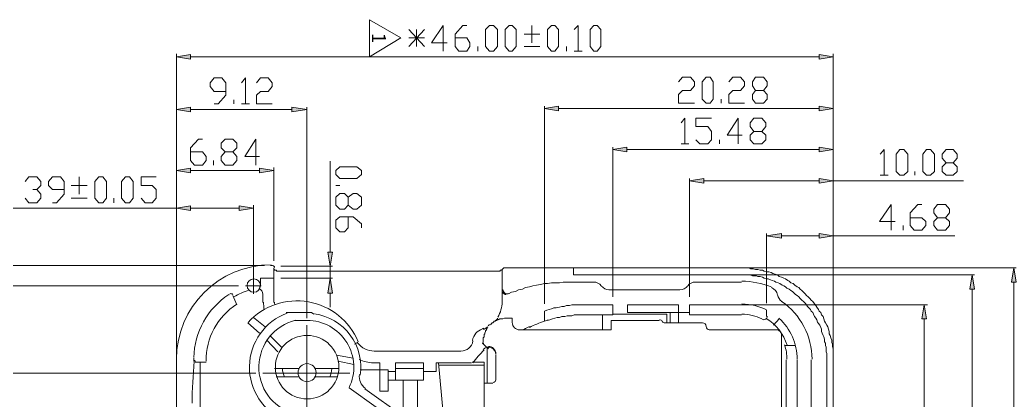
# Model space of a CAD drawing. Header units: millimetres. Extents: x 0 to 210, y 0 to 297.
# Drawn here: x 71.3 to 151.9, y 193.2 to 224 of the extents above; entities that cross this region are included whole.
import ezdxf

# ---------------------------------------------------------------- set-up
doc = ezdxf.new("R2010")
doc.units = ezdxf.units.MM
doc.header["$MEASUREMENT"] = 0
doc.layers.add('_U+56FE_U+5C42 1', color=7, linetype='Continuous')

# ---------------------------------------------------------------- blocks, each defined once
blk = doc.blocks.new('block 2')
at = {"layer": '_U+56FE_U+5C42 1'}
h = blk.add_hatch(color=7, dxfattribs=at)
h.dxf.hatch_style = 2
h.paths.add_polyline_path([(85.09, 221.171), (85.09, 220.79), (83.947, 220.98)])
h = blk.add_hatch(color=7, dxfattribs=at)
h.dxf.hatch_style = 2
h.paths.add_polyline_path([(135.954, 221.171), (135.954, 220.79), (137.097, 220.98)])
h = blk.add_hatch(color=7, dxfattribs=at)
h.dxf.hatch_style = 2
h.paths.add_polyline_path([(85.09, 216.916), (85.09, 216.535), (83.947, 216.726)])
h = blk.add_hatch(color=7, dxfattribs=at)
h.dxf.hatch_style = 2
h.paths.add_polyline_path([(93.282, 216.916), (93.282, 216.535), (94.488, 216.726)])
h = blk.add_hatch(color=7, dxfattribs=at)
h.dxf.hatch_style = 2
h.paths.add_polyline_path([(148.527, 202.184), (148.146, 202.184), (148.336, 203.327)])
h = blk.add_hatch(color=7, dxfattribs=at)
h.dxf.hatch_style = 2
h.paths.add_polyline_path([(151.892, 202.756), (151.511, 202.756), (151.702, 203.899)])
at = {"layer": '_U+56FE_U+5C42 1', "lineweight": 0}
for points in [[(105.854, 222.123), (104.585, 222.123), (105.537, 223.52), (105.537, 221.425)], [(106.49, 222.504), (107.442, 222.504), (107.696, 222.123), (107.696, 221.806), (107.442, 221.425), (106.807, 221.425), (106.49, 221.806), (106.49, 222.821), (107.125, 223.52), (107.442, 223.52)], [(109.283, 221.425), (108.966, 221.806), (108.966, 223.203), (109.283, 223.52), (109.601, 223.52), (109.919, 223.203), (109.919, 221.806), (109.601, 221.425), (109.283, 221.425)], [(110.871, 221.425), (110.554, 221.806), (110.554, 223.203), (110.871, 223.52), (111.125, 223.52), (111.443, 223.203), (111.443, 221.806), (111.125, 221.425), (110.871, 221.425)], [(112.712, 222.123), (112.712, 223.52)], [(114.3, 221.425), (113.983, 221.806), (113.983, 223.203), (114.3, 223.52), (114.554, 223.52), (114.872, 223.203), (114.872, 221.806), (114.554, 221.425), (114.3, 221.425)], [(116.142, 223.203), (116.459, 223.52), (116.459, 221.425)], [(117.729, 221.425), (117.412, 221.806), (117.412, 223.203), (117.729, 223.52), (117.983, 223.52), (118.301, 223.203), (118.301, 221.806), (117.983, 221.425), (117.729, 221.425)], [(104.013, 223.203), (102.743, 221.806)], [(102.743, 223.203), (104.013, 221.806)], [(104.013, 222.504), (102.743, 222.504)], [(103.378, 221.806), (103.378, 223.203)], [(112.078, 222.821), (113.348, 222.821)], [(108.331, 221.425), (108.331, 221.806)], [(112.078, 221.806), (113.348, 221.806)], [(115.507, 221.425), (115.507, 221.806)], [(83.947, 197.041), (83.947, 221.234)], [(85.09, 221.171), (85.09, 220.79), (83.947, 220.98), (85.09, 221.171)], [(85.09, 221.171), (85.09, 220.79), (83.947, 220.98), (85.09, 221.171)], [(135.954, 220.98), (85.09, 220.98)], [(116.142, 221.425), (116.777, 221.425)], [(135.954, 221.171), (135.954, 220.79), (137.097, 220.98), (135.954, 221.171)], [(135.954, 221.171), (135.954, 220.79), (137.097, 220.98), (135.954, 221.171)], [(137.097, 197.041), (137.097, 221.234)], [(86.995, 217.17), (87.313, 217.17), (87.948, 217.869), (87.948, 218.885), (87.63, 219.266), (86.995, 219.266), (86.678, 218.885), (86.678, 218.567), (86.995, 218.186), (87.948, 218.186)], [(89.218, 218.885), (89.535, 219.266), (89.535, 217.17)], [(90.424, 218.885), (90.742, 219.266), (91.377, 219.266), (91.694, 218.885), (91.694, 218.567), (91.377, 218.186), (90.742, 218.186), (90.424, 217.869), (90.424, 217.17), (91.694, 217.17)], [(83.947, 196.406), (83.947, 216.916)], [(85.09, 216.916), (85.09, 216.535), (83.947, 216.726), (85.09, 216.916)], [(85.09, 216.916), (85.09, 216.535), (83.947, 216.726), (85.09, 216.916)], [(88.583, 217.17), (88.583, 217.487)], [(89.218, 217.17), (89.853, 217.17)], [(93.282, 216.916), (93.282, 216.535), (94.488, 216.726), (93.282, 216.916)], [(93.282, 216.916), (93.282, 216.535), (94.488, 216.726), (93.282, 216.916)], [(94.488, 199.835), (94.488, 216.916)], [(85.09, 216.726), (93.282, 216.726)], [(91.059, 204.089), (58.42, 204.089)], [(91.694, 204.089), (91.567, 204.089)], [(91.821, 203.899), (91.821, 201.104)], [(91.885, 203.771), (91.821, 203.771)], [(92.012, 203.708), (91.885, 203.708), (91.885, 203.771)], [(92.393, 203.645), (92.266, 203.645), (92.139, 203.645), (92.075, 203.645), (92.012, 203.708)], [(92.393, 203.645), (109.728, 203.645)], [(110.173, 203.708), (110.109, 203.645), (109.982, 203.645), (109.855, 203.645), (109.728, 203.645)], [(110.3, 203.771), (110.236, 203.708), (110.173, 203.708)], [(110.49, 203.899), (110.427, 203.899), (110.363, 203.835), (110.3, 203.771), (110.3, 203.708)], [(110.3, 203.771), (110.3, 203.771)], [(110.3, 203.708), (110.3, 202.121)], [(110.49, 203.899), (129.731, 203.899)], [(116.078, 203.899), (116.078, 203.327)], [(129.667, 203.327), (116.078, 203.327)], [(129.667, 203.327), (129.858, 203.327), (130.048, 203.327), (130.175, 203.327), (130.366, 203.327), (130.556, 203.263), (130.683, 203.263), (130.874, 203.263), (131.001, 203.2), (131.191, 203.2), (131.382, 203.137), (131.509, 203.073), (131.699, 203.01), (131.826, 203.01), (132.017, 202.946), (132.144, 202.883), (132.334, 202.819), (132.461, 202.756), (132.652, 202.692), (132.779, 202.629), (132.969, 202.502), (133.096, 202.438), (133.223, 202.375), (133.35, 202.248), (133.541, 202.184), (133.668, 202.057), (133.795, 201.994), (133.922, 201.867), (134.049, 201.74), (134.176, 201.676), (134.303, 201.549), (134.43, 201.422), (134.557, 201.295), (134.684, 201.168), (134.811, 201.041), (134.937, 200.914), (135.001, 200.787), (135.128, 200.66), (135.255, 200.533), (135.319, 200.406), (135.446, 200.279), (135.509, 200.152), (135.573, 199.962), (135.7, 199.835), (135.763, 199.708), (135.827, 199.517), (135.89, 199.39), (136.017, 199.263), (136.081, 199.073), (136.144, 198.946), (136.144, 198.755), (136.208, 198.628), (136.271, 198.437), (136.335, 198.311), (136.398, 198.12), (136.398, 197.929), (136.462, 197.803), (136.462, 197.612), (136.525, 197.485), (136.525, 197.295), (136.525, 197.104), (136.589, 196.977), (136.589, 196.787), (136.589, 196.596), (136.589, 196.469)], [(129.667, 203.327), (148.527, 203.327)], [(129.731, 203.899), (129.921, 203.899), (130.112, 203.899), (130.302, 203.899), (130.429, 203.835), (130.62, 203.835), (130.81, 203.771), (131.001, 203.771), (131.191, 203.708), (131.382, 203.708), (131.509, 203.645), (131.699, 203.581), (131.89, 203.581), (132.08, 203.518), (132.207, 203.454), (132.398, 203.391), (132.588, 203.327), (132.715, 203.2), (132.906, 203.137), (133.096, 203.073), (133.223, 203.01), (133.414, 202.883), (133.541, 202.819), (133.668, 202.692), (133.858, 202.629), (133.985, 202.502), (134.176, 202.375), (134.303, 202.311), (134.43, 202.184), (134.557, 202.057), (134.684, 201.93), (134.811, 201.803), (134.937, 201.676), (135.065, 201.549), (135.192, 201.422), (135.319, 201.295), (135.446, 201.168), (135.573, 200.978), (135.7, 200.851), (135.763, 200.724), (135.89, 200.533), (135.954, 200.406), (136.081, 200.279), (136.144, 200.088), (136.271, 199.962), (136.335, 199.771), (136.398, 199.581), (136.462, 199.454), (136.589, 199.263), (136.652, 199.136), (136.716, 198.946), (136.779, 198.755), (136.779, 198.565), (136.843, 198.437), (136.906, 198.247), (136.97, 198.057), (136.97, 197.866), (137.033, 197.739), (137.033, 197.549), (137.097, 197.358), (137.097, 197.168), (137.097, 196.977), (137.097, 196.787), (137.097, 196.596), (137.097, 196.469)], [(130.175, 203.899), (151.892, 203.899)], [(148.527, 202.184), (148.146, 202.184), (148.336, 203.327), (148.527, 202.184)], [(148.527, 202.184), (148.146, 202.184), (148.336, 203.327), (148.527, 202.184)], [(151.892, 202.756), (151.511, 202.756), (151.702, 203.899), (151.892, 202.756)], [(151.892, 202.756), (151.511, 202.756), (151.702, 203.899), (151.892, 202.756)], [(90.742, 203.073), (91.821, 203.073)], [(90.742, 202.438), (90.742, 203.073)], [(115.57, 202.756), (115.253, 202.756), (114.935, 202.692), (114.618, 202.692), (114.3, 202.692), (113.983, 202.629), (113.729, 202.629), (113.411, 202.565), (113.094, 202.502), (112.776, 202.438), (112.522, 202.375), (112.204, 202.311), (111.951, 202.184), (111.633, 202.121), (111.379, 201.994), (111.062, 201.93), (110.808, 201.803)], [(115.57, 202.756), (117.666, 202.756)], [(125.921, 202.756), (129.667, 202.756)], [(151.702, 202.756), (151.702, 161.29)], [(88.202, 201.676), (88.202, 201.676)], [(88.519, 201.676), (88.837, 200.914)], [(90.932, 201.74), (90.932, 201.104)], [(110.3, 202.121), (110.3, 201.104)], [(110.3, 201.994), (110.3, 202.057), (110.3, 202.121)], [(110.617, 201.74), (110.554, 201.74), (110.49, 201.803), (110.427, 201.803), (110.427, 201.867), (110.363, 201.867), (110.363, 201.93), (110.3, 201.994)], [(118.936, 202.121), (124.651, 202.121)], [(148.336, 161.862), (148.336, 202.184)], [(117.031, 200.914), (116.84, 200.914), (116.586, 200.914), (116.396, 200.914), (116.142, 200.914), (115.951, 200.914), (115.761, 200.851), (115.507, 200.851), (115.316, 200.787), (115.126, 200.787), (114.935, 200.724), (114.681, 200.66), (114.491, 200.66), (114.3, 200.596), (114.11, 200.533), (113.919, 200.47), (113.729, 200.406)], [(119.253, 200.914), (117.031, 200.914)], [(119.253, 200.914), (119.253, 200.088)], [(124.587, 200.914), (120.46, 200.914)], [(120.46, 200.914), (120.46, 200.279)], [(124.587, 200.914), (124.587, 199.454)], [(129.667, 200.914), (125.476, 200.914)], [(125.476, 200.914), (125.476, 200.088)], [(92.837, 200.279), (94.869, 200.279)], [(95.06, 200.152), (94.869, 200.279)], [(113.729, 199.581), (113.729, 200.406)], [(117.158, 200.088), (116.967, 200.088), (116.777, 200.088), (116.523, 200.088), (116.332, 200.088), (116.142, 200.088), (115.951, 200.025), (115.761, 200.025), (115.57, 200.025), (115.38, 199.962), (115.126, 199.962), (114.935, 199.898), (114.745, 199.898), (114.554, 199.835), (114.364, 199.771), (114.173, 199.708), (113.983, 199.644)], [(117.158, 200.088), (119.253, 200.088)], [(118.428, 200.088), (118.428, 198.882)], [(123.635, 200.152), (119.253, 200.152)], [(120.46, 200.279), (125.476, 200.279)], [(123.635, 199.454), (123.635, 200.152)], [(123.889, 200.279), (123.889, 199.454)], [(129.667, 200.088), (125.476, 200.088)], [(131.699, 200.47), (131.699, 199.962)], [(89.726, 199.454), (90.678, 198.628)], [(91.123, 199.136), (90.17, 199.898)], [(93.536, 199.644), (94.488, 199.644)], [(94.488, 199.263), (94.488, 164.783)], [(108.712, 197.803), (108.776, 197.929), (108.776, 198.057), (108.776, 198.12), (108.776, 198.247), (108.839, 198.311), (108.839, 198.374), (108.839, 198.501), (108.903, 198.565), (108.903, 198.628), (108.966, 198.755), (108.966, 198.819), (109.029, 198.882), (109.029, 198.946), (109.093, 199.009), (109.093, 199.073), (109.157, 199.136)], [(109.157, 199.136), (108.839, 198.946)], [(109.728, 199.581), (109.665, 199.581), (109.601, 199.517), (109.537, 199.454), (109.474, 199.454)], [(109.919, 199.771), (109.728, 199.581)], [(109.728, 199.581), (109.855, 199.644), (109.919, 199.708)], [(109.919, 199.771), (109.919, 199.835)], [(109.982, 199.708), (110.109, 199.771), (110.236, 199.771), (110.363, 199.771), (110.49, 199.835), (110.617, 199.835), (110.808, 199.835), (110.935, 199.835), (111.125, 199.835)], [(111.125, 199.454), (111.125, 199.835)], [(123, 199.644), (119.126, 199.644)], [(119.126, 199.644), (119.126, 198.882)], [(123.444, 199.454), (126.492, 199.454)], [(132.271, 199.263), (132.715, 199.771)], [(92.456, 197.485), (91.504, 198.437)], [(108.776, 198.946), (108.839, 198.946)], [(111.697, 198.882), (119.126, 198.882)], [(132.652, 198.882), (127.064, 198.882)], [(132.842, 198.692), (132.652, 198.882)], [(132.906, 198.565), (132.906, 165.481)], [(91.25, 198.057), (92.139, 197.104)], [(98.362, 197.739), (98.616, 197.866)], [(98.552, 197.866), (98.616, 197.866)], [(108.712, 197.803), (109.029, 197.485)], [(133.16, 197.612), (134.049, 197.612)], [(98.235, 196.596), (96.901, 196.85)], [(106.934, 197.168), (99.949, 197.168)], [(109.029, 197.485), (109.157, 197.485)], [(109.093, 197.421), (109.093, 194.564)], [(109.792, 194.818), (109.792, 196.85)], [(83.947, 196.469), (83.947, 167.577)], [(85.344, 196.596), (85.344, 196.533)], [(86.36, 196.279), (85.471, 196.279)], [(85.852, 196.279), (85.852, 167.704)], [(97.028, 196.342), (98.298, 196.088)], [(99.886, 196.215), (100.394, 196.215)], [(100.394, 196.215), (100.394, 193.929)], [(103.95, 196.215), (101.664, 196.215)], [(101.664, 196.215), (101.664, 194.818)], [(103.95, 194.818), (103.95, 196.215)], [(107.823, 196.215), (104.966, 196.215)], [(104.966, 195.517), (104.966, 196.215)], [(105.156, 196.215), (105.791, 189.23)], [(108.839, 196.025), (105.22, 196.025)], [(108.839, 196.279), (107.887, 196.279)], [(108.839, 196.279), (108.839, 189.611)], [(133.287, 196.469), (133.287, 187.579)], [(134.176, 196.469), (134.176, 183.769)], [(135.319, 196.469), (135.319, 167.577)], [(136.589, 167.577), (136.589, 196.469)], [(137.097, 196.469), (137.16, 167.45)], [(90.361, 195.39), (67.628, 195.39)], [(90.932, 195.39), (97.981, 195.39)], [(91.885, 195.771), (93.853, 195.771)], [(95.123, 195.771), (97.092, 195.771)], [(98.806, 195.644), (101.092, 195.644)], [(101.092, 195.644), (101.092, 193.929)], [(101.664, 195.517), (101.092, 195.517)], [(103.95, 195.771), (101.664, 195.771)], [(104.966, 195.517), (103.95, 195.517)], [(92.012, 195.072), (93.853, 195.072)], [(95.123, 195.072), (96.965, 195.072)], [(101.092, 194.818), (103.95, 194.818)], [(102.299, 194.818), (102.299, 169.355)], [(103.442, 170.561), (103.442, 194.818)], [(108.839, 194.564), (109.537, 194.564)], [(97.917, 194.183), (102.299, 191.071)], [(102.299, 191.897), (99.187, 194.12)], [(101.092, 193.929), (100.394, 193.929)]]:
    blk.add_lwpolyline(points, dxfattribs=at)
for points in [[(91.599, 204.153), (87.373, 204.153), (83.947, 200.727), (83.947, 196.501)], [(91.885, 203.93), (91.885, 204.018), (91.813, 204.089), (91.726, 204.089)], [(90.674, 202.31), (90.717, 202.352), (90.742, 202.409), (90.742, 202.47)], [(118.328, 202.444), (118.178, 202.64), (117.945, 202.756), (117.697, 202.756)], [(118.337, 202.432), (118.487, 202.236), (118.72, 202.121), (118.967, 202.121)], [(124.682, 202.121), (124.93, 202.121), (125.163, 202.236), (125.313, 202.432)], [(125.952, 202.756), (125.705, 202.756), (125.472, 202.64), (125.322, 202.444)], [(132.075, 202.355), (131.32, 202.662), (130.513, 202.819), (129.699, 202.819)], [(88.182, 201.74), (86.453, 200.612), (85.391, 198.704), (85.346, 196.64)], [(88.335, 201.837), (88.299, 201.815), (88.264, 201.792), (88.228, 201.77)], [(89.816, 202.098), (89.392, 201.962), (88.984, 201.779), (88.601, 201.552)], [(90.932, 201.771), (90.932, 201.969), (90.81, 202.146), (90.625, 202.216)], [(132.579, 201.703), (132.536, 201.978), (132.351, 202.211), (132.093, 202.316)], [(132.597, 201.713), (132.631, 201.497), (132.752, 201.304), (132.933, 201.18)], [(88.841, 200.955), (87.252, 199.971), (86.307, 198.215), (86.362, 196.347)], [(90.996, 201.136), (90.996, 200.93), (91.015, 200.724), (91.055, 200.522)], [(91.885, 201.136), (91.885, 201.066), (91.888, 200.996), (91.894, 200.927)], [(109.943, 199.919), (110.176, 200.283), (110.3, 200.706), (110.3, 201.138)], [(131.728, 200.491), (131.1, 200.811), (130.404, 200.978), (129.699, 200.978)], [(135.382, 196.501), (135.382, 198.374), (134.459, 200.126), (132.915, 201.186)], [(131.329, 199.768), (130.823, 200.02), (130.265, 200.152), (129.699, 200.152)], [(109.273, 199.319), (109.238, 199.281), (109.204, 199.241), (109.173, 199.2)], [(109.452, 199.389), (109.417, 199.362), (109.384, 199.33), (109.356, 199.295)], [(109.525, 199.46), (109.489, 199.433), (109.454, 199.405), (109.421, 199.375)], [(109.759, 199.635), (109.756, 199.633), (109.753, 199.632), (109.75, 199.63)], [(109.985, 199.725), (109.971, 199.72), (109.957, 199.715), (109.943, 199.71)], [(111.125, 199.485), (111.125, 199.152), (111.395, 198.882), (111.728, 198.882)], [(112.517, 199.158), (112.365, 199.085), (112.216, 199.008), (112.068, 198.927)], [(113.728, 199.582), (113.311, 199.443), (112.903, 199.278), (112.507, 199.086)], [(114.017, 199.683), (113.921, 199.654), (113.825, 199.624), (113.729, 199.593)], [(123.26, 199.593), (123.206, 199.665), (123.121, 199.708), (123.031, 199.708)], [(123.247, 199.568), (123.301, 199.496), (123.386, 199.454), (123.476, 199.454)], [(126.81, 199.168), (126.81, 199.326), (126.682, 199.454), (126.524, 199.454)], [(126.81, 199.168), (126.81, 199.01), (126.937, 198.882), (127.095, 198.882)], [(133.365, 197.648), (133.082, 198.553), (132.474, 199.321), (131.659, 199.805)], [(134.176, 196.501), (134.176, 197.767), (133.64, 198.973), (132.701, 199.822)], [(108.712, 198.956), (108.291, 198.825), (107.979, 198.469), (107.904, 198.034)], [(108.714, 198.984), (108.75, 198.995), (108.785, 199.007), (108.82, 199.019)], [(98.599, 197.846), (98.911, 197.409), (99.419, 197.155), (99.956, 197.168)], [(106.966, 197.168), (107.445, 197.168), (107.854, 197.512), (107.936, 197.984)], [(108.784, 197.84), (108.783, 197.823), (108.782, 197.806), (108.781, 197.789)], [(133.35, 196.501), (133.35, 196.895), (133.286, 197.286), (133.161, 197.66)], [(108.844, 197.255), (108.524, 196.924), (108.217, 196.58), (107.926, 196.223)], [(109.26, 197.48), (109.219, 197.44), (109.179, 197.401), (109.139, 197.361)], [(85.392, 196.339), (85.275, 195.211), (85.217, 194.078), (85.217, 192.945)], [(85.345, 196.589), (85.343, 196.508), (85.344, 196.427), (85.346, 196.345)], [(85.408, 196.437), (85.408, 196.384), (85.45, 196.342), (85.503, 196.342)], [(98.742, 196.499), (99.092, 196.319), (99.478, 196.222), (99.872, 196.215)], [(92.523, 195.752), (92.536, 195.515), (92.592, 195.283), (92.686, 195.066)], [(96.353, 195.066), (96.448, 195.283), (96.503, 195.515), (96.517, 195.752)], [(98.756, 195.28), (98.689, 194.843), (98.874, 194.405), (99.234, 194.148)], [(109.569, 194.628), (109.692, 194.628), (109.792, 194.727), (109.792, 194.85)]]:
    blk.add_open_spline(points, degree=3, dxfattribs=at)
for points, knots in [([(90.202, 201.93), (90.5, 201.93), (90.742, 202.172), (90.742, 202.47), (90.742, 202.768), (90.5, 203.01), (90.202, 203.01), (89.904, 203.01), (89.662, 202.768), (89.662, 202.47), (89.662, 202.172), (89.904, 201.93), (90.202, 201.93)], [0, 0, 0, 0, 1, 1, 1, 2, 2, 2, 3, 3, 3, 4, 4, 4, 4]), ([(88.512, 201.743), (88.502, 201.769), (88.48, 201.789), (88.454, 201.798), (88.427, 201.807), (88.398, 201.804), (88.374, 201.789)], [0, 0, 0, 0, 1, 1, 1, 2, 2, 2, 2]), ([(110.363, 202.152), (110.363, 202.035), (110.421, 201.926), (110.519, 201.861), (110.616, 201.797), (110.739, 201.785), (110.847, 201.83)], [0, 0, 0, 0, 1, 1, 1, 2, 2, 2, 2]), ([(98.648, 197.928), (97.944, 199.619), (96.425, 200.834), (94.621, 201.151), (92.817, 201.467), (90.975, 200.841), (89.738, 199.49)], [0, 0, 0, 0, 1, 1, 1, 2, 2, 2, 2]), ([(92.908, 200.246), (91.1, 199.581), (89.887, 197.873), (89.853, 195.947), (89.82, 194.021), (90.973, 192.272), (92.757, 191.544)], [0, 0, 0, 0, 1, 1, 1, 2, 2, 2, 2]), ([(98.82, 195.213), (98.995, 196.362), (98.702, 197.534), (98.007, 198.466), (97.312, 199.398), (96.272, 200.013), (95.121, 200.174)], [0, 0, 0, 0, 1, 1, 1, 2, 2, 2, 2]), ([(131.349, 199.738), (131.438, 199.693), (131.543, 199.698), (131.627, 199.75), (131.711, 199.802), (131.762, 199.894), (131.762, 199.993)], [0, 0, 0, 0, 1, 1, 1, 2, 2, 2, 2]), ([(93.582, 199.657), (91.879, 199.236), (90.665, 197.729), (90.616, 195.975), (90.567, 194.22), (91.695, 192.648), (93.373, 192.133)], [0, 0, 0, 0, 1, 1, 1, 2, 2, 2, 2]), ([(97.917, 194.212), (98.487, 195.384), (98.413, 196.768), (97.721, 197.872), (97.029, 198.977), (95.816, 199.646), (94.513, 199.644)], [0, 0, 0, 0, 1, 1, 1, 2, 2, 2, 2]), ([(94.52, 193.294), (95.94, 193.294), (97.092, 194.445), (97.092, 195.866), (97.092, 197.286), (95.94, 198.437), (94.52, 198.437), (93.099, 198.437), (91.948, 197.286), (91.948, 195.866), (91.948, 194.445), (93.099, 193.294), (94.52, 193.294)], [0, 0, 0, 0, 1, 1, 1, 2, 2, 2, 3, 3, 3, 4, 4, 4, 4]), ([(109.792, 196.882), (109.792, 197.127), (109.643, 197.348), (109.415, 197.441), (109.188, 197.533), (108.927, 197.478), (108.756, 197.302)], [0, 0, 0, 0, 1, 1, 1, 2, 2, 2, 2]), ([(109.792, 196.945), (109.792, 197.105), (109.728, 197.259), (109.615, 197.372), (109.502, 197.485), (109.348, 197.549), (109.188, 197.549)], [0, 0, 0, 0, 1, 1, 1, 2, 2, 2, 2]), ([(94.52, 194.691), (94.923, 194.691), (95.25, 195.018), (95.25, 195.421), (95.25, 195.825), (94.923, 196.152), (94.52, 196.152), (94.116, 196.152), (93.79, 195.825), (93.79, 195.421), (93.79, 195.018), (94.116, 194.691), (94.52, 194.691)], [0, 0, 0, 0, 1, 1, 1, 2, 2, 2, 3, 3, 3, 4, 4, 4, 4])]:
    blk.add_open_spline(points, degree=3, knots=knots, dxfattribs=at)
blk = doc.blocks.new('block 4')
at = {"layer": '_U+56FE_U+5C42 1'}
h = blk.add_hatch(color=7, dxfattribs=at)
h.dxf.hatch_style = 2
h.paths.add_polyline_path([(85.09, 208.915), (85.09, 208.534), (83.947, 208.725)])
h = blk.add_hatch(color=7, dxfattribs=at)
h.dxf.hatch_style = 2
h.paths.add_polyline_path([(89.027, 208.915), (89.027, 208.534), (90.17, 208.725)])
at = {"layer": '_U+56FE_U+5C42 1', "lineweight": 0}
for points in [[(71.692, 210.884), (72.009, 211.265), (72.644, 211.265), (72.962, 210.884), (72.962, 210.566), (72.644, 210.249), (72.327, 210.249)], [(73.914, 209.169), (74.232, 209.169), (74.867, 209.868), (74.867, 210.884), (74.549, 211.265), (73.914, 211.265), (73.597, 210.884), (73.597, 210.566), (73.914, 210.249), (74.867, 210.249)], [(76.073, 209.868), (76.073, 211.265)], [(77.661, 209.169), (77.343, 209.55), (77.343, 210.884), (77.661, 211.265), (77.978, 211.265), (78.296, 210.884), (78.296, 209.55), (77.978, 209.169), (77.661, 209.169)], [(79.82, 209.169), (79.502, 209.55), (79.502, 210.884), (79.82, 211.265), (80.137, 211.265), (80.455, 210.884), (80.455, 209.55), (80.137, 209.169), (79.82, 209.169)], [(81.09, 209.55), (81.407, 209.169), (81.979, 209.169), (82.296, 209.55), (82.296, 210.249), (81.979, 210.566), (81.09, 210.566), (81.09, 211.265), (82.296, 211.265)], [(75.438, 210.566), (76.708, 210.566)], [(72.644, 210.249), (72.962, 209.868), (72.962, 209.55), (72.644, 209.169), (72.009, 209.169), (71.692, 209.55)], [(75.438, 209.55), (76.708, 209.55)], [(78.867, 209.169), (78.867, 209.55)], [(83.947, 202.184), (83.947, 208.979)], [(85.09, 208.915), (85.09, 208.534), (83.947, 208.725), (85.09, 208.915)], [(85.09, 208.915), (85.09, 208.534), (83.947, 208.725), (85.09, 208.915)], [(89.027, 208.915), (89.027, 208.534), (90.17, 208.725), (89.027, 208.915)], [(89.027, 208.915), (89.027, 208.534), (90.17, 208.725), (89.027, 208.915)], [(90.17, 203.01), (90.17, 208.979)], [(83.947, 208.725), (66.866, 208.725)], [(89.027, 208.725), (85.09, 208.725)], [(88.964, 202.438), (62.865, 202.438)], [(89.535, 202.438), (90.805, 202.438)], [(90.17, 203.073), (90.17, 201.803)]]:
    blk.add_lwpolyline(points, dxfattribs=at)
blk = doc.blocks.new('block 6')
at = {"layer": '_U+56FE_U+5C42 1'}
h = blk.add_hatch(color=7, dxfattribs=at)
h.dxf.hatch_style = 2
h.paths.add_polyline_path([(114.872, 216.979), (114.872, 216.599), (113.729, 216.789)])
h = blk.add_hatch(color=7, dxfattribs=at)
h.dxf.hatch_style = 2
h.paths.add_polyline_path([(135.954, 216.979), (135.954, 216.599), (137.097, 216.789)])
h = blk.add_hatch(color=7, dxfattribs=at)
h.dxf.hatch_style = 2
h.paths.add_polyline_path([(120.396, 213.678), (120.396, 213.296), (119.253, 213.487)])
h = blk.add_hatch(color=7, dxfattribs=at)
h.dxf.hatch_style = 2
h.paths.add_polyline_path([(135.954, 213.678), (135.954, 213.296), (137.097, 213.487)])
h = blk.add_hatch(color=7, dxfattribs=at)
h.dxf.hatch_style = 2
h.paths.add_polyline_path([(85.09, 211.963), (85.09, 211.582), (83.947, 211.773)])
h = blk.add_hatch(color=7, dxfattribs=at)
h.dxf.hatch_style = 2
h.paths.add_polyline_path([(90.678, 211.963), (90.678, 211.582), (91.821, 211.773)])
h = blk.add_hatch(color=7, dxfattribs=at)
h.dxf.hatch_style = 2
h.paths.add_polyline_path([(126.619, 211.137), (126.619, 210.757), (125.476, 210.947)])
h = blk.add_hatch(color=7, dxfattribs=at)
h.dxf.hatch_style = 2
h.paths.add_polyline_path([(135.954, 211.137), (135.954, 210.757), (137.097, 210.947)])
h = blk.add_hatch(color=7, dxfattribs=at)
h.dxf.hatch_style = 2
h.paths.add_polyline_path([(132.906, 206.693), (132.906, 206.312), (131.699, 206.502)])
h = blk.add_hatch(color=7, dxfattribs=at)
h.dxf.hatch_style = 2
h.paths.add_polyline_path([(135.954, 206.693), (135.954, 206.312), (137.097, 206.502)])
h = blk.add_hatch(color=7, dxfattribs=at)
h.dxf.hatch_style = 2
h.paths.add_polyline_path([(96.583, 205.169), (96.203, 205.169), (96.393, 204.026)])
h = blk.add_hatch(color=7, dxfattribs=at)
h.dxf.hatch_style = 2
h.paths.add_polyline_path([(96.583, 201.867), (96.203, 201.867), (96.393, 203.073)])
h = blk.add_hatch(color=7, dxfattribs=at)
h.dxf.hatch_style = 2
h.paths.add_polyline_path([(144.653, 199.771), (144.272, 199.771), (144.463, 200.914)])
at = {"layer": '_U+56FE_U+5C42 1', "lineweight": 0}
for points in [[(102.108, 222.504), (99.568, 223.965), (99.568, 220.98), (102.108, 222.504)], [(124.587, 218.948), (124.905, 219.329), (125.54, 219.329), (125.857, 218.948), (125.857, 218.631), (125.54, 218.25), (124.905, 218.25), (124.587, 217.932), (124.587, 217.234), (125.857, 217.234)], [(126.81, 217.234), (126.492, 217.551), (126.492, 218.948), (126.81, 219.329), (127.127, 219.329), (127.381, 218.948), (127.381, 217.551), (127.127, 217.234), (126.81, 217.234)], [(128.651, 218.948), (128.969, 219.329), (129.604, 219.329), (129.921, 218.948), (129.921, 218.631), (129.604, 218.25), (128.969, 218.25), (128.651, 217.932), (128.651, 217.234), (129.921, 217.234)], [(130.81, 217.234), (130.556, 217.551), (130.556, 217.932), (130.81, 218.25), (131.445, 218.25), (131.762, 218.631), (131.762, 218.948), (131.445, 219.329), (130.81, 219.329), (130.556, 218.948), (130.556, 218.631), (130.81, 218.25)], [(131.445, 218.25), (131.762, 217.932), (131.762, 217.551), (131.445, 217.234), (130.81, 217.234)], [(113.729, 200.978), (113.729, 216.979)], [(114.872, 216.979), (114.872, 216.599), (113.729, 216.789), (114.872, 216.979)], [(114.872, 216.979), (114.872, 216.599), (113.729, 216.789), (114.872, 216.979)], [(128.016, 217.234), (128.016, 217.551)], [(135.954, 216.979), (135.954, 216.599), (137.097, 216.789), (135.954, 216.979)], [(135.954, 216.979), (135.954, 216.599), (137.097, 216.789), (135.954, 216.979)], [(137.097, 197.041), (137.097, 216.979)], [(114.872, 216.789), (135.954, 216.789)], [(124.778, 215.646), (125.095, 216.027), (125.095, 213.932)], [(125.984, 214.249), (126.302, 213.932), (126.937, 213.932), (127.254, 214.249), (127.254, 214.948), (126.937, 215.329), (125.984, 215.329), (125.984, 216.027), (127.254, 216.027)], [(129.731, 214.63), (128.524, 214.63), (129.413, 216.027), (129.413, 213.932)], [(130.683, 213.932), (130.366, 214.249), (130.366, 214.63), (130.683, 214.948), (131.318, 214.948), (131.636, 215.329), (131.636, 215.646), (131.318, 216.027), (130.683, 216.027), (130.366, 215.646), (130.366, 215.329), (130.683, 214.948)], [(131.318, 214.948), (131.636, 214.63), (131.636, 214.249), (131.318, 213.932), (130.683, 213.932)], [(85.09, 213.296), (86.043, 213.296), (86.36, 212.916), (86.36, 212.598), (86.043, 212.217), (85.408, 212.217), (85.09, 212.598), (85.09, 213.614), (85.725, 214.312), (86.043, 214.312)], [(87.884, 212.217), (87.567, 212.598), (87.567, 212.916), (87.884, 213.296), (88.519, 213.296), (88.837, 213.614), (88.837, 213.995), (88.519, 214.312), (87.884, 214.312), (87.567, 213.995), (87.567, 213.614), (87.884, 213.296)], [(90.678, 212.916), (89.472, 212.916), (90.361, 214.312), (90.361, 212.217)], [(119.253, 201.549), (119.253, 213.678)], [(120.396, 213.678), (120.396, 213.296), (119.253, 213.487), (120.396, 213.678)], [(120.396, 213.678), (120.396, 213.296), (119.253, 213.487), (120.396, 213.678)], [(124.778, 213.932), (125.412, 213.932)], [(127.889, 213.932), (127.889, 214.249)], [(135.954, 213.678), (135.954, 213.296), (137.097, 213.487), (135.954, 213.678)], [(135.954, 213.678), (135.954, 213.296), (137.097, 213.487), (135.954, 213.678)], [(137.097, 197.041), (137.097, 213.678)], [(88.519, 213.296), (88.837, 212.916), (88.837, 212.598), (88.519, 212.217), (87.884, 212.217)], [(120.396, 213.487), (135.954, 213.487)], [(140.907, 213.106), (141.224, 213.487), (141.224, 211.392)], [(142.494, 211.392), (142.177, 211.709), (142.177, 213.106), (142.494, 213.487), (142.812, 213.487), (143.129, 213.106), (143.129, 211.709), (142.812, 211.392), (142.494, 211.392)], [(144.653, 211.392), (144.336, 211.709), (144.336, 213.106), (144.653, 213.487), (144.971, 213.487), (145.288, 213.106), (145.288, 211.709), (144.971, 211.392), (144.653, 211.392)], [(146.241, 211.392), (145.923, 211.709), (145.923, 212.09), (146.241, 212.408), (146.812, 212.408), (147.13, 212.789), (147.13, 213.106), (146.812, 213.487), (146.241, 213.487), (145.923, 213.106), (145.923, 212.789), (146.241, 212.408)], [(83.947, 195.961), (83.947, 212.027)], [(86.932, 212.217), (86.932, 212.598)], [(91.821, 204.47), (91.821, 212.027)], [(96.393, 205.169), (96.393, 212.535)], [(96.837, 211.773), (97.155, 212.09), (98.552, 212.09), (98.933, 211.773), (98.933, 211.455), (98.552, 211.137), (97.155, 211.137), (96.837, 211.455), (96.837, 211.773)], [(146.812, 212.408), (147.13, 212.09), (147.13, 211.709), (146.812, 211.392), (146.241, 211.392)], [(85.09, 211.963), (85.09, 211.582), (83.947, 211.773), (85.09, 211.963)], [(85.09, 211.963), (85.09, 211.582), (83.947, 211.773), (85.09, 211.963)], [(90.678, 211.773), (85.09, 211.773)], [(90.678, 211.963), (90.678, 211.582), (91.821, 211.773), (90.678, 211.963)], [(90.678, 211.963), (90.678, 211.582), (91.821, 211.773), (90.678, 211.963)], [(140.907, 211.392), (141.542, 211.392)], [(143.701, 211.392), (143.701, 211.709)], [(96.837, 210.566), (97.155, 210.566)], [(125.476, 201.549), (125.476, 211.137)], [(126.619, 211.137), (126.619, 210.757), (125.476, 210.947), (126.619, 211.137)], [(126.619, 211.137), (126.619, 210.757), (125.476, 210.947), (126.619, 211.137)], [(126.619, 210.947), (135.954, 210.947)], [(135.954, 211.137), (135.954, 210.757), (137.097, 210.947), (135.954, 211.137)], [(135.954, 211.137), (135.954, 210.757), (137.097, 210.947), (135.954, 211.137)], [(137.097, 197.041), (137.097, 211.137)], [(137.097, 210.947), (147.638, 210.947)], [(96.837, 209.614), (97.155, 209.931), (97.536, 209.931), (97.854, 209.614), (97.854, 208.979), (98.235, 208.661), (98.552, 208.661), (98.933, 208.979), (98.933, 209.614), (98.552, 209.931), (98.235, 209.931), (97.854, 209.614)], [(97.854, 208.979), (97.536, 208.661), (97.155, 208.661), (96.837, 208.979), (96.837, 209.614)], [(142.113, 207.645), (140.843, 207.645), (141.796, 209.042), (141.796, 206.946)], [(143.32, 207.962), (144.272, 207.962), (144.59, 207.645), (144.59, 207.328), (144.272, 206.946), (143.637, 206.946), (143.32, 207.328), (143.32, 208.344), (143.955, 209.042), (144.272, 209.042)], [(145.542, 206.946), (145.225, 207.328), (145.225, 207.645), (145.542, 207.962), (146.177, 207.962), (146.495, 208.344), (146.495, 208.661), (146.177, 209.042), (145.542, 209.042), (145.225, 208.661), (145.225, 208.344), (145.542, 207.962)], [(97.854, 208.026), (97.854, 207.137), (97.536, 206.82), (97.155, 206.82), (96.837, 207.137), (96.837, 207.772), (97.155, 208.026), (98.235, 208.026), (98.933, 207.454), (98.933, 207.137)], [(142.748, 206.946), (142.748, 207.328)], [(146.177, 207.962), (146.495, 207.645), (146.495, 207.328), (146.177, 206.946), (145.542, 206.946)], [(131.699, 201.041), (131.699, 206.693)], [(132.906, 206.693), (132.906, 206.312), (131.699, 206.502), (132.906, 206.693)], [(132.906, 206.693), (132.906, 206.312), (131.699, 206.502), (132.906, 206.693)], [(132.906, 206.502), (135.954, 206.502)], [(135.954, 206.693), (135.954, 206.312), (137.097, 206.502), (135.954, 206.693)], [(135.954, 206.693), (135.954, 206.312), (137.097, 206.502), (135.954, 206.693)], [(137.097, 197.612), (137.097, 206.693)], [(137.097, 206.502), (146.939, 206.502)], [(96.583, 205.169), (96.203, 205.169), (96.393, 204.026), (96.583, 205.169)], [(96.583, 205.169), (96.203, 205.169), (96.393, 204.026), (96.583, 205.169)], [(92.393, 204.026), (96.583, 204.026)], [(96.393, 203.073), (96.393, 204.026)], [(92.393, 203.073), (96.583, 203.073)], [(96.583, 201.867), (96.203, 201.867), (96.393, 203.073), (96.583, 201.867)], [(96.583, 201.867), (96.203, 201.867), (96.393, 203.073), (96.583, 201.867)], [(96.393, 201.867), (96.393, 200.724)], [(126.048, 200.914), (144.717, 200.914)], [(144.653, 199.771), (144.272, 199.771), (144.463, 200.914), (144.653, 199.771)], [(144.653, 199.771), (144.272, 199.771), (144.463, 200.914), (144.653, 199.771)], [(144.463, 164.211), (144.463, 199.771)]]:
    blk.add_lwpolyline(points, dxfattribs=at)
at = {"layer": '_U+56FE_U+5C42 1', "color": 7, "insert": (99.759, 222.885), "char_height": 1.169, "attachment_point": 7, "rotation": 270}
blk.add_mtext('\\fSimSun|b0|i0|c0|p34;\\W1;1', dxfattribs=at)

msp = doc.modelspace()

# ---------------------------------------------------------------- block references
at = {"layer": '_U+56FE_U+5C42 1'}
for name in ['block 2', 'block 4', 'block 6']:
    msp.add_blockref(name, (0, 0), dxfattribs=at)

doc.saveas('drawing.dxf')
